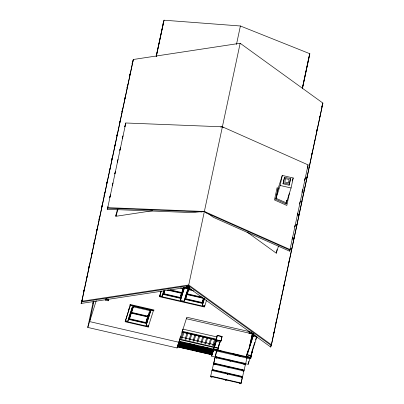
<?xml version="1.0" encoding="UTF-8"?>
<svg xmlns="http://www.w3.org/2000/svg" width="404" height="404" viewBox="0 0 404 404"><rect width="100%" height="100%" fill="white"/><g stroke="black" fill="none" stroke-linecap="round" stroke-linejoin="round"><path stroke-width="0.61" d="M186.597 287.411L108.514 299.278L106.085 298.718L105.777 299.692L81.118 303.439L82.012 300.258M81.118 303.439L81.876 301.243L133.31 59.494L240.158 43.258L322.882 103.07L271.443 344.819L271.225 345.506L188.506 285.694L81.658 301.929L133.31 59.494M200.419 211.534L193.102 212.65L107.232 209.252L107.979 206.52M107.626 208.191L125.811 122.988L222.382 126.811L308.085 164.888L289.9 250.091L206.57 213.07L204.368 211.474L107.792 207.651L107.626 208.191L201.52 211.908L204.368 211.474L290.072 249.556M249.329 331.618L186.82 317.251L177.073 347.965L87.759 327.432L93.369 301.051M93.162 302.505L93.42 301.293M93.925 301.318L89.612 321.584L250.263 358.803L250.571 357.828L246.91 356.99M152.54 210.726L115.852 216.302L117.291 209.56M156.151 56.393L163.726 21.276M156.202 56.641L164.009 20.2L240.4 25.992L309.833 53.722L302.364 88.83M156.277 56.54L164.009 20.2M108.514 299.278L108.09 300.808L105.656 300.253L105.777 299.692M105.656 300.253L106.085 298.718M108.09 300.808L108.479 298.98M125.179 321.741L125.331 321.256L148.419 326.563L148.268 327.048L125.179 321.741L130.27 305.419M125.331 321.256L125.513 320.417M130.037 305.308L130.234 304.505L153.929 309.954L153.732 310.752L130.037 305.308L130.234 304.505M130.401 305.096L125.452 320.7L127.881 321.256L128.194 319.796M147.677 316.776L145.728 322.922L129.325 319.15L131.184 313.145M147.92 316.15L131.517 312.378L131.608 311.959M145.728 322.922L145.91 322.089M147.854 316.221L148.036 315.383M133.376 306.651L131.426 312.797L147.834 316.569L148.541 314.054M148.541 326.008L146.112 325.447L148.808 316.307L147.591 316.029M132.214 307.232L130.401 312.954L148.627 317.14L148.808 316.307M148.268 327.048L148.601 325.725M204.823 305.697L204.49 307.02L159.529 296.688L159.863 295.364M161.267 291.031L159.802 295.642L162.231 296.198L162.544 294.738M181.558 293.208L180.078 297.864L163.676 294.092L164.504 291.345M180.078 297.864L180.26 297.031M168.352 289.9L181.719 292.971L181.896 292.137M193.895 290.925L187.82 289.527L184.108 301.227L180.462 300.389L182.694 292.713M236.466 44.47L240.4 25.992M201.52 211.908L201.641 211.353M186.476 287.966L186.906 286.436L189.335 286.997L188.91 288.527L186.476 287.966L186.835 286.3M186.906 286.436L186.789 286.991L189.218 287.552M184.108 301.227L186.158 294.122M271.443 344.819L188.724 285.002L240.158 43.258M202.465 297.304L187.279 293.809L187.365 293.395M188.91 288.527L189.335 286.997M177.073 347.965L177.311 346.849L211.943 354.813L213.443 350.091M179.659 339.421L179.118 341.698L250.818 358.176L250.97 357.691L179.275 341.208L178.871 342.395M206.57 213.07L206.686 212.514M182.416 330.765L182.653 329.649M187.027 294.466L185.547 299.122L201.955 302.894L202.687 300.308M204.762 305.974L202.333 305.419L204.202 298.884M215.357 356.621L216.544 351.051L215.241 356.99L215.357 356.621L245.738 363.605L245.622 363.974L211.646 356.207L211.943 354.813M219.21 344.44L217.918 349.798L213.666 348.824L214.352 345.829M213.666 348.824L214.958 343.461L214.494 344.925M220.069 341.895L218.135 347.99L214.489 347.152L216.256 340.486M217.185 335.31L216.16 340.011L216.241 339.769L221.099 340.885L222.048 336.431L217.185 335.31L217.11 335.557M220.776 340.779L220.316 342.244L216.059 341.264L216.357 339.875M216.761 338.688L216.059 341.264M210.651 376.417L211.948 370.478L242.329 377.462L241.143 383.032L241.026 383.401L210.651 376.417L210.767 376.048L241.143 383.032M212.181 369.943L213.479 364.004L243.859 370.988L242.557 376.922L212.181 369.943L212.297 369.574L242.673 376.558L242.557 376.922M213.711 363.464L215.009 357.53L245.39 364.514L244.092 370.448L213.711 363.464L215.009 357.53M218.135 347.99L218.847 344.647M217.918 349.798L218.63 346.46M220.433 341.688L220.67 340.572M182.295 331.32L216.625 339.214L216.468 339.698L182.143 331.805L182.26 331.25L181.952 332.224L221.023 341.127L222.048 336.431M275.75 199.293L277.886 189.269L282.27 175.447L293.208 177.962L291.072 187.986L286.037 203.863L275.75 199.293L280.134 185.476L282.27 175.447M278.194 188.294L276.058 198.319L286.345 202.889L286.845 200.53M189.027 287.971L249.48 331.684L251.909 332.239L251.48 333.775L249.051 333.214L249.44 331.381M249.051 333.214L249.48 331.684M309.05 56.363L302.364 88.082M302.414 88.33L309.181 56.525M309.312 55.914L309.833 53.722M283.042 183.805L284.532 177.26L290.612 178.654L289.426 184.224L289.118 185.204L283.042 183.805L284.532 177.26M246.475 356.363L247.768 351.005L246.475 356.363L250.727 357.343L252.02 351.98L250.727 357.343M251.48 333.775L251.909 332.239M241.026 383.401L242.329 377.462M256.899 336.759L250.945 355.53L247.298 354.692L248.011 351.354L253.596 333.755M245.622 363.974L246.98 357.757L246.864 358.126M249.273 347.93L252.379 333.335M249.298 348.051L252.404 333.457M251.308 342.213L253.131 333.638M255.424 335.436L252.995 334.881L253.232 333.765M252.995 334.881L253.187 334.078L186.355 318.716M253.364 333.906L252.894 336.133L257.146 337.108M245.733 363.746L248.162 364.307L248.793 361.338M250.945 355.53L251.303 353.859M250.818 358.176L253.177 347.087M289.118 185.204L290.183 180.189M286.037 203.863L286.789 200.328M247.102 232.093L276.26 253.177L277.043 249.5M289.441 193.183L286.835 205.439L274.478 199.95L277.088 187.693L278.77 188.446M208.217 213.615L213.297 217.291L289.506 251.152L289.744 250.036M299.768 202.929L299.531 204.045L299.874 202.965M302.273 191.153L302.035 192.269L302.551 190.653M251.601 333.214L270.69 347.021L271.584 343.834L271.225 345.506M291.309 250.096L291.072 251.212L291.728 249.142M298.955 214.171L298.718 215.287L299.374 213.216M271.71 343.233L297.061 224.079L296.405 226.144M297.192 223.473L301.924 201.243L301.268 203.308M304.343 189.87L301.667 201.677M304.47 189.264L311.984 153.939M312.115 153.338L322.882 103.07M213.908 364.352L214.201 363.135M216.362 358.04L216.65 356.838M228.013 367.696L228.3 366.494M229.578 361.08L229.861 359.873M227.361 374.518L227.649 373.316M242.142 370.943L242.425 369.741M243.703 364.327L243.991 363.12M241.491 377.765L241.774 376.563M132.972 60.741L132.083 63.923L132.739 61.857M130.426 72.715L129.532 75.902L130.189 73.831M127.876 84.694L126.982 87.875L127.639 85.81M125.331 96.667L124.437 99.854L125.094 97.783M122.781 108.646L121.887 111.827L122.543 109.757M120.235 120.619L119.342 123.801L119.998 121.735M117.685 132.598L116.791 135.779L117.448 133.709M115.135 144.571L114.246 147.753L114.903 145.687M112.59 156.55L111.696 159.732L112.352 157.661M110.04 168.524L109.146 171.705L109.802 169.64M107.494 180.502L106.6 183.684L107.257 181.613M125.639 123.523L125.811 122.988M125.518 124.084L124.77 126.811L125.28 125.195M104.944 192.476L104.05 195.657L104.707 193.592M123.013 135.86L122.266 138.587L122.776 136.971M102.399 204.449L101.505 207.636L102.162 205.565M120.508 147.637L119.761 150.364L120.271 148.748M99.849 216.428L98.955 219.609L99.611 217.544M118.003 159.413L117.251 162.14L117.766 160.524M97.298 228.401L96.41 231.588L97.066 229.517M115.499 171.19L114.746 173.917L115.261 172.306M162.994 23.952L163.489 22.392M94.753 240.38L93.859 243.561L94.516 241.491M112.989 182.967L112.241 185.694L112.756 184.083M92.203 252.354L91.309 255.54L91.966 253.47M110.484 194.743L109.737 197.47L110.247 195.859M89.658 264.332L88.764 267.514L89.42 265.443M107.232 209.252L107.742 207.636M87.107 276.306L86.214 279.487L86.87 277.422M84.562 288.284L83.668 291.466L84.325 289.395M115.797 215.478L116.286 213.928M115.852 216.302L117.943 209.727M92.854 303.48L93.506 301.424M87.759 327.432L96.243 300.687M128.265 310.641L128.881 308.611M130.386 312.716L128.295 319.306L146.526 323.498M127.881 321.256L132.522 306.631L150.748 310.822L146.112 325.447M129.325 319.15L131.275 313.004M131.517 312.378L133.29 306.793M146.263 320.968L146.97 318.736M147.834 316.569L149.783 310.424M148.98 315.115L146.703 322.66L149.061 315.226M149.076 315.463L150.596 310.671M148.627 317.14L150.803 310.277M148.445 326.215L153.49 310.403M153.732 310.752L153.813 310.509L130.113 305.06M159.706 295.849L161.14 291.329M159.529 296.688L159.686 296.198L204.646 306.535M163.736 290.814L162.645 294.248L180.876 298.44M162.231 296.198L163.903 290.936M163.676 294.092L164.781 290.602M180.628 295.864L181.184 294.117M182.265 290.971L182.82 289.224M181.719 292.971L183.199 288.315M183.33 290.057L181.053 297.607L182.76 292.228M182.951 291.895L184.042 288.456M184.219 288.173L182.517 293.546L167.327 290.057M180.462 300.389L184.173 288.688L180.527 287.85M188.123 286.714L188.456 285.663M187.678 289.607L186.158 294.385L204.389 298.576M187.118 294.046L185.638 298.702L202.04 302.475M187.279 293.809L188.572 289.734M188.668 289.572L187.188 294.228L202.985 297.859M179.997 347.097L179.028 347.248L177.528 346.162L178.184 344.092L184.184 348.43M186.87 348.677L185.906 348.829L178.406 343.405L178.624 342.713L187.623 349.223M182.951 332.487L181.123 338.249L182.032 338.461L184.042 332.123M187.082 332.82L185.072 339.158L185.981 339.37L187.809 333.608M191.031 333.729L189.022 340.067L189.931 340.274L191.759 334.512M201.955 302.894L203.429 298.233M203.162 301.52L204.091 298.591M202.929 302.631L204.065 299.051M202.333 305.419L204.374 298.98M194.981 334.638L192.971 340.976L193.88 341.183L195.889 334.845M204.671 306.187L206.59 300.217M198.748 336.123L196.92 341.88L197.829 342.092L199.844 335.754M202.879 336.451L200.869 342.789L201.778 343.001L203.606 337.239M206.828 337.36L204.818 343.698L205.732 343.905L207.555 338.148M210.595 338.845L208.767 344.607L209.681 344.814L211.691 338.476M214.544 339.754L212.716 345.516L213.63 345.723L215.64 339.385M216.892 337.365L217.201 336.391M211.646 356.207L213.504 350.354M214.489 347.152L216.423 341.057M309.217 55.843L309.55 54.798M219.2 343.541L219.726 341.875M213.363 364.373L213.479 364.004M211.832 370.847L211.948 370.478M216.413 358.242L216.877 356.783M214.883 364.721L215.347 363.257M213.469 370.832L213.817 369.731M212.287 376.21L211.938 377.306L211.024 377.094M230.543 361.489L230.659 361.125M229.012 367.968L229.124 367.6M227.477 374.442L227.942 372.978M226.412 379.457L226.063 380.553L225.154 380.341M290.299 179.634L290.612 178.654M292.259 180.942L293.208 177.962M321.887 106.388L322.544 104.318M321.816 106.984L322.306 105.434M276.26 253.177L278.538 246.001M319.342 118.362L319.993 116.296M319.433 118.443L319.761 117.407M316.953 129.82L317.448 128.27M316.554 131.452L317.211 129.386M314.241 142.314L314.898 140.249M314.171 142.91L314.66 141.36M247.298 354.692L253.257 335.926M244.667 364.736L244.784 364.373M307.919 165.428L308.085 164.888M307.287 167.599L307.798 165.983M307.222 168.175L307.56 167.099M311.696 154.293L312.353 152.222M311.62 154.889L311.949 153.853M243.253 370.847L243.137 371.215L243.743 371.352L243.859 370.988M245.273 364.878L245.39 364.514M241.607 377.69L241.723 377.326M244.092 370.448L244.208 370.084L213.827 363.1M304.778 179.376L305.293 177.76M304.545 180.492L305.055 178.876M309.312 165.751L309.802 164.201M308.909 167.382L309.565 165.312M302.445 190.612L302.788 189.537M306.762 177.725L307.257 176.174M306.363 179.356L307.02 177.29M251.844 351.601L252.404 349.844M253.52 346.324L254.823 342.218M255.565 339.87L256.495 336.941M248.162 364.307L250.02 358.459M299.94 202.389L300.283 201.313M304.05 190.218L304.707 188.148M303.98 190.814L304.308 189.779M297.263 214.706L297.773 213.09M297.198 215.281L297.536 214.206M294.758 226.482L295.268 224.866M294.693 227.058L295.031 225.982M299.117 213.655L299.611 212.1M292.254 238.259L292.592 237.183M292.016 239.375L292.526 237.759M296.334 226.745L296.824 225.19M289.915 249.5L290.259 248.425M289.506 251.152L290.022 249.536M293.859 238.123L294.516 236.052M293.622 239.239L294.279 237.168M291.476 249.581L291.804 248.546M289.092 261.04L289.421 260.004M288.688 262.671L289.183 261.12M286.305 274.129L286.633 273.094M283.83 285.507L284.32 283.956M283.431 287.138L284.088 285.072M281.447 296.965L281.775 295.935M281.043 298.596L281.538 297.046M278.568 309.979L279.225 307.909M278.497 310.575L278.987 309.025M276.185 321.438L276.679 319.887M275.786 323.069L276.442 320.998M273.639 333.411L274.129 331.861M273.235 335.042L273.892 332.977M270.69 347.021L271.18 345.465M220.675 127.068L222.382 126.811L223.261 127.447M81.876 301.243L188.724 285.002M178.406 343.405L179.371 343.259M180.341 343.107L181.31 342.961M179.154 343.945L180.123 343.799M181.093 343.652L182.063 343.506M178.937 344.637L177.967 344.784L182.467 348.036L183.436 347.889M179.906 344.491L180.871 344.339M181.84 344.193L182.81 344.046M183.78 343.9L184.749 343.754M178.719 345.324L179.684 345.178M180.654 345.031L181.623 344.885M182.593 344.738L183.562 344.587M184.527 344.44L185.497 344.294M186.466 344.147L187.436 344.001M177.528 346.162L178.497 346.016M179.467 345.869L180.436 345.718M181.406 345.571L182.371 345.425M183.34 345.279L184.31 345.132M185.279 344.986L186.249 344.839M187.214 344.688L188.183 344.541L197.935 351.591M178.28 346.703L179.25 346.556M180.219 346.41L181.184 346.263M182.154 346.117L183.123 345.97M184.093 345.819L185.062 345.673M186.027 345.526L186.996 345.38M187.966 345.233L188.936 345.087M190.87 344.789L189.905 344.935L199.652 351.985L200.621 351.839M180.967 346.95L181.936 346.804M182.906 346.657L183.871 346.511M184.84 346.364L185.81 346.218M186.779 346.066L187.749 345.92M188.713 345.774L189.683 345.627M190.653 345.481L191.622 345.334L201.369 352.384M181.719 347.496L182.684 347.349M183.653 347.198L184.623 347.051M185.593 346.905L186.562 346.758M187.527 346.612L188.496 346.465M189.466 346.319L190.436 346.167M191.405 346.021L192.37 345.875M184.406 347.743L185.37 347.597M186.34 347.445L187.31 347.299M188.279 347.152L189.249 347.006M190.213 346.859L191.183 346.713M192.153 346.566L193.122 346.415M194.092 346.268L195.061 346.122M185.153 348.283L186.123 348.137M187.092 347.99L188.062 347.844M189.027 347.698L189.996 347.546M190.966 347.4L191.935 347.253M192.905 347.107L193.869 346.96M194.839 346.814L195.809 346.667M187.84 348.531L188.809 348.384M189.779 348.238L190.749 348.091M191.713 347.945L192.683 347.794M193.652 347.647L194.622 347.501M195.592 347.354L196.561 347.208M197.526 347.061L198.495 346.915M188.592 349.076L189.562 348.925M190.526 348.778L191.496 348.632M192.466 348.485L193.435 348.339M194.405 348.192L195.369 348.046M196.339 347.894L197.309 347.748M198.278 347.602L199.248 347.455M190.309 349.47L189.34 349.617L179.593 342.567L180.563 342.42L191.062 350.01M191.279 349.324L192.248 349.177M193.213 349.026L194.183 348.879M195.152 348.733L196.122 348.586M197.091 348.44L198.061 348.293M199.026 348.147L199.995 347.995M200.965 347.849L201.934 347.703M192.026 349.864L192.996 349.718M193.965 349.571L194.935 349.425M195.905 349.273L196.869 349.127M197.839 348.98L198.808 348.834M199.778 348.687L200.748 348.541M201.712 348.394L202.682 348.243M193.748 350.258L192.779 350.404L183.027 343.36L183.997 343.208L194.496 350.803M194.713 350.111L195.682 349.965M196.652 349.819L197.622 349.672M198.591 349.526L199.561 349.374M200.525 349.228L201.495 349.081M202.465 348.935L203.434 348.788M204.404 348.642L205.368 348.495M195.465 350.657L196.435 350.505M197.404 350.359L198.369 350.212M199.339 350.066L200.308 349.92M201.278 349.773L202.247 349.622M203.212 349.475L204.182 349.329M205.151 349.182L206.121 349.036M197.182 351.051L196.213 351.197L185.719 343.607M198.152 350.904L199.121 350.753M200.091 350.606L201.061 350.46M202.025 350.313L202.995 350.167M203.964 350.021L204.934 349.874M205.904 349.723L206.868 349.576M207.838 349.43L208.807 349.283M198.904 351.445L199.869 351.298M200.838 351.152L201.808 351.005M202.778 350.854L203.747 350.707M204.712 350.561L205.681 350.414M206.651 350.268L207.621 350.122M208.59 349.97L209.555 349.824M201.591 351.692L202.561 351.546M203.525 351.399L204.495 351.253M205.464 351.101L206.434 350.955M207.404 350.808L208.368 350.662M209.338 350.515L210.307 350.369M211.277 350.223L212.246 350.071M202.338 352.232L203.308 352.086M204.278 351.94L205.247 351.793M206.212 351.647L207.181 351.5M208.151 351.354L209.121 351.202M210.09 351.056L211.055 350.909M212.024 350.763L212.994 350.616M204.055 352.631L203.091 352.778L192.592 345.188M205.025 352.485L205.995 352.333M206.964 352.187L207.934 352.041M208.903 351.894L209.868 351.748M210.838 351.601L211.807 351.45M212.777 351.303L213.07 351.258M205.777 353.025L206.747 352.879M207.712 352.732L208.681 352.581M209.651 352.434L210.62 352.288M211.59 352.142L212.554 351.995M207.494 353.419L206.525 353.566L196.778 346.516M208.464 353.273L209.434 353.126M210.403 352.98L211.368 352.833M212.337 352.682L212.635 352.636M209.211 353.813L210.181 353.667M211.151 353.52L212.12 353.374M210.933 354.212L209.964 354.359L199.465 346.763M211.903 354.061L212.196 354.02M283.35 182.83L289.426 184.224M280.134 185.476L291.072 187.986M185.532 287.401L189.784 288.38M183.588 287.537L191.486 289.355M183.512 287.784L191.41 289.597M170.266 289.9L181.81 292.557M163.766 293.678L180.169 297.445M184.522 299.278L202.747 303.47M130.159 304.747L130.462 304.818M105.969 299.278L108.398 299.834M249.359 332.239L251.788 332.795M253.071 334.633L254.571 334.951M217.716 335.694L221.973 336.673M182.77 329.093L217.099 336.981M129.411 318.736L145.819 322.503M214.625 344.784L180.295 336.891L179.82 339.123L214.15 347.011L213.994 347.501L179.669 339.607M214.13 347.359L218.382 348.339M246.94 354.904L251.192 355.879M179.179 341.42L180.401 341.698M188.941 343.663L194.435 344.925M202.98 346.89L204.808 347.309M206.03 347.591L208.469 348.152M218.842 350.536L222.503 351.379M232.876 353.763L234.709 354.182M235.926 354.465L238.37 355.025M234.901 354.98L236.699 355.394M237.9 355.671L240.299 356.222M216.428 351.419L217.034 351.561M242.693 363.05L244.516 363.469M239.279 383.593L240.193 383.8M211.494 349.531L213.221 350.783M209.777 349.137L213.004 351.47M208.055 348.743L212.787 352.162M206.338 348.344L212.565 352.849M204.621 347.95L212.347 353.54M202.904 347.556L212.13 354.227M201.182 347.162L211.681 354.752M197.748 346.369L208.247 353.965M194.309 345.582L204.808 353.172M177.75 345.471L180.75 347.642M285.512 178.654L284.8 181.997L288.446 182.835L289.158 179.492L285.512 178.654"/></g></svg>
